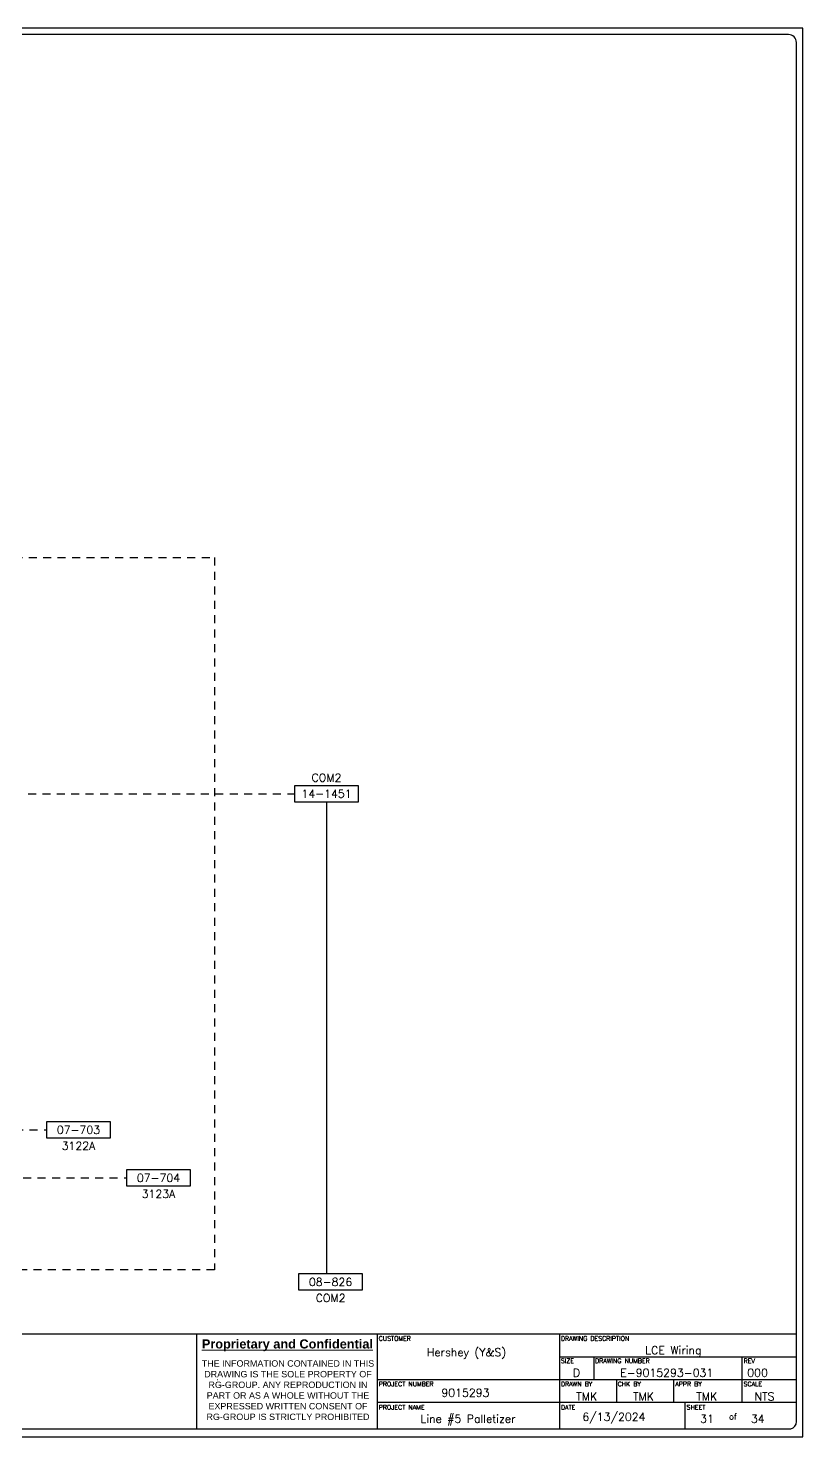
# Model space of a CAD drawing. Header units: inches. Extents: x 0 to 34.2, y 0 to 22.
# Drawn here: x 22.15 to 34.25, y -0.04 to 21.96 of the extents above; entities that cross this region are included whole.
import ezdxf
from ezdxf.enums import TextEntityAlignment as Align

# ---------------------------------------------------------------- set-up
doc = ezdxf.new("R2010")
doc.units = ezdxf.units.IN
doc.header["$MEASUREMENT"] = 0
doc.linetypes.add('HIDDEN2', pattern=[0.1875, 0.125, -0.0625])
for name, color, linetype in [('BLU_18AWG', 5, 'Continuous'), ('BLU_WHT_18AWG', 4, 'Continuous'), ('DESC', 150, 'Continuous'), ('LOCBOX', 3, 'HIDDEN2'), ('SYMS', 7, 'Continuous'), ('TB_LABELS', 1, 'Continuous'), ('XREF', 7, 'Continuous')]:
    doc.layers.add(name, color=color, linetype=linetype)
doc.styles.add('Annotative', font='arial.ttf')
doc.styles.add('Fields', font='simplex.shx', dxfattribs={"height": 0.185})
doc.styles.add('WD', font='romans.shx', dxfattribs={"height": 0.185})

# ---------------------------------------------------------------- blocks, each defined once
blk = doc.blocks.new('RG_Master_Ver_4_2_2')
at = {"color": 3}
for p, q in [((34.028, 21.856), (0.25, 21.856)), ((34.15, 0.194), (34.15, 21.734)), ((10.12, 1.563), (34.15, 1.563)), ((24.781, 1.562), (24.781, 0.072)), ((27.605, 1.563), (27.605, 0.072)), ((30.451, 1.563), (30.451, 0.072)), ((30.451, 1.207), (34.15, 1.207)), ((30.984, 1.207), (30.984, 0.852)), ((33.297, 1.207), (33.297, 0.852)), ((25.107, 0.852), (25.117, 0.852)), ((27.605, 0.852), (34.15, 0.852)), ((27.959, 0.852), (27.961, 0.852)), ((31.34, 0.852), (31.34, 0.496)), ((32.229, 0.852), (32.229, 0.496)), ((33.297, 0.852), (33.297, 0.496)), ((27.605, 0.496), (34.15, 0.496)), ((32.407, 0.496), (32.407, 0.085)), ((19.689, 0.081), (34.062, 0.081))]:
    blk.add_line(p, q, dxfattribs=at)
blk.add_lwpolyline([(0, -0.044), (34.25, -0.044), (34.25, 21.956), (0, 21.956)], close=True, dxfattribs=at)
for centre, radius, start, end in [((34.028, 21.734), 0.122, 0, 90), ((34.035, 0.192), 0.115, 283.6956, 0.7965)]:
    blk.add_arc(centre, radius, start, end, dxfattribs=at)
at = {"color": 3, "linetype": 'Continuous', "lineweight": 20, "insert": (26.201, 1.478), "char_height": 0.14228, "width": 2.80179, "attachment_point": 2, "style": 'Annotative'}
blk.add_mtext('{\\fArial|b1|i0|c0|p34;\\LProprietary and Confidential}', dxfattribs=at)
at = {"color": 3, "insert": (26.21, 1.152), "char_height": 0.1, "width": 2.78538, "attachment_point": 2, "style": 'Annotative'}
blk.add_mtext('THE INFORMATION CONTAINED IN THIS DRAWING IS THE SOLE PROPERTY OF RG-GROUP. ANY REPRODUCTION IN PART OR AS A WHOLE WITHOUT THE EXPRESSED WRITTEN CONSENT OF RG-GROUP IS STRICTLY PROHIBITED', dxfattribs=at)
at = {"insert": (30.807, 0.331), "char_height": 0.125, "attachment_point": 1, "style": 'Fields'}
blk.add_mtext('6/13/2024', dxfattribs=at)
at = {"style": 'Fields'}
for tag, p in [('DESCRIPTION_3', (13.116, 1.307)), ('DRN_3', (15.472, 1.307)), ('CHK_3', (16.529, 1.307)), ('APP_3', (17.552, 1.307)), ('DATE_3', (18.829, 1.307)), ('CUSTOMER', (28.997, 1.214)), ('DRAWING_DESC', (32.229, 1.246)), ('DESCRIPTION_2', (13.116, 0.951)), ('DRN_2', (15.472, 0.951)), ('CHK_2', (16.529, 0.951)), ('APP_2', (17.552, 0.951)), ('DATE_2', (18.829, 0.951)), ('SIZE', (30.715, 0.894)), ('DRAWING_#', (32.125, 0.894)), ('REV', (33.543, 0.894)), ('DESCRIPTION_1', (13.116, 0.596)), ('DRN_1', (15.472, 0.596)), ('CHK_1', (16.529, 0.596)), ('APP_1', (17.552, 0.596)), ('DATE_1', (18.829, 0.596)), ('PROJECT_#', (28.981, 0.581)), ('DRN_BY', (30.875, 0.524)), ('CHK_BY', (31.762, 0.524)), ('APP_BY', (32.75, 0.524)), ('SCALE', (33.652, 0.524)), ('PROJECT_NAME', (29.021, 0.176)), ('SHEETNUM', (32.753, 0.176)), ('TTL_SHTS', (33.547, 0.176))]:
    blk.add_attdef(tag, text='', height=0.125, dxfattribs=at).set_placement(p, align=Align.CENTER)
at = {"style": 'Fields', "flags": 9}
blk.add_attdef('WD_TB', (9.953, 0.194), '', height=0.0638, dxfattribs=at)
at = {"layer": 'TB_LABELS', "style": 'WD'}
for s, height, p in [('CUSTOMER', 0.0711, (27.627, 1.528)), ('DRAWING DESCRIPTION', 0.07114, (30.472, 1.528)), ('SIZE', 0.0711, (30.472, 1.179)), ('DRAWING NUMBER', 0.07114, (31.006, 1.179)), ('REV', 0.0711, (33.325, 1.179)), ('PROJECT NUMBER', 0.07114, (27.627, 0.816)), ('DRAWN BY', 0.0711, (30.472, 0.816)), ('CHK BY', 0.0711, (31.359, 0.816)), ('APPR BY', 0.0711, (32.258, 0.816)), ('SCALE', 0.0711, (33.325, 0.816)), ('PROJECT NAME', 0.07114, (27.627, 0.453)), ('DATE', 0.0711, (30.472, 0.453)), ('SHEET', 0.0711, (32.436, 0.453)), ('of', 0.0925, (33.098, 0.318))]:
    blk.add_text(s, height=height, dxfattribs=at).set_placement(p, align=Align.TOP_LEFT)
blk = doc.blocks.new('HA2S1_REF_1')
for p, q in [((0, 0.25), (0, 0)), ((1, 0.25), (0, 0.25)), ((1, 0), (1, 0.25)), ((0, 0), (1, 0))]:
    blk.add_line(p, q)
at = {"style": 'WD', "flags": 1}
blk.add_attdef('SIGCODE', text='', height=0.125, dxfattribs=at).set_placement((0.5, 0.3125), align=Align.CENTER)
at = {"style": 'WD'}
for tag, p in [('XREF', (0.5, 0.0625)), ('DESC1', (0.5, -0.1875))]:
    blk.add_attdef(tag, text='', height=0.125, dxfattribs=at).set_placement(p, align=Align.CENTER)
blk = doc.blocks.new('HA2D1_REF_1')
for p, q in [((0, 0.25), (0, 0)), ((1, 0.25), (0, 0.25)), ((1, 0), (1, 0.25)), ((0, 0), (1, 0))]:
    blk.add_line(p, q)
at = {"style": 'WD'}
for tag, p in [('DESC1', (0.5, 0.3125)), ('XREF', (0.5, 0.0625))]:
    blk.add_attdef(tag, text='', height=0.125, dxfattribs=at).set_placement(p, align=Align.CENTER)
at = {"style": 'WD', "flags": 1}
blk.add_attdef('SIGCODE', text='', height=0.125, dxfattribs=at).set_placement((0.5, -0.125), align=Align.CENTER)

msp = doc.modelspace()

# ---------------------------------------------------------------- linework, layer by layer
at = {"layer": 'BLU_18AWG', "linetype": 'HIDDEN2'}
for p, q in [((20.375, 4.75), (22.438, 4.75)), ((21.625, 4), (23.688, 4))]:
    msp.add_line(p, q, dxfattribs=at)
at = {"layer": 'BLU_WHT_18AWG', "linetype": 'HIDDEN2'}
msp.add_line((21.25, 10), (26.312, 10), dxfattribs=at)
at = {"layer": 'BLU_WHT_18AWG'}
msp.add_line((26.812, 9.875), (26.812, 2.5), dxfattribs=at)
at = {"layer": 'LOCBOX'}
msp.add_lwpolyline([(6.188, 13.688), (25.062, 13.688), (25.062, 2.562), (6.188, 2.562)], close=True, dxfattribs=at)

# ---------------------------------------------------------------- block references
ref = msp.add_blockref('RG_Master_Ver_4_2_2', (0, 0))
ref.add_attrib('CUSTOMER', 'Hershey (Y&S)', dxfattribs={"height": 0.125, "style": 'Fields'}).set_placement((28.997, 1.214), align=Align.CENTER)
ref.add_attrib('DRAWING_DESC', 'LCE Wiring', dxfattribs={"height": 0.125, "style": 'Fields'}).set_placement((32.229, 1.246), align=Align.CENTER)
ref.add_attrib('PROJECT_#', '9015293', dxfattribs={"height": 0.125, "style": 'Fields'}).set_placement((28.981, 0.581), align=Align.CENTER)
ref.add_attrib('PROJECT_NAME', 'Line #5 Palletizer', dxfattribs={"height": 0.125, "style": 'Fields'}).set_placement((29.021, 0.176), align=Align.CENTER)
ref.add_attrib('SIZE', 'D', dxfattribs={"height": 0.125, "style": 'Fields'}).set_placement((30.715, 0.894), align=Align.CENTER)
ref.add_attrib('APP_BY', 'TMK', dxfattribs={"height": 0.125, "style": 'Fields'}).set_placement((32.75, 0.524), align=Align.CENTER)
ref.add_attrib('DRAWING_#', 'E-9015293-031', dxfattribs={"height": 0.125, "style": 'Fields'}).set_placement((32.125, 0.894), align=Align.CENTER)
ref.add_attrib('REV', '000', dxfattribs={"height": 0.125, "style": 'Fields'}).set_placement((33.543, 0.894), align=Align.CENTER)
ref.add_attrib('SCALE', 'NTS', dxfattribs={"height": 0.125, "style": 'Fields'}).set_placement((33.652, 0.524), align=Align.CENTER)
ref.add_attrib('DRN_BY', 'TMK', dxfattribs={"height": 0.125, "style": 'Fields'}).set_placement((30.875, 0.524), align=Align.CENTER)
ref.add_attrib('CHK_BY', 'TMK', dxfattribs={"height": 0.125, "style": 'Fields'}).set_placement((31.762, 0.524), align=Align.CENTER)
ref.add_attrib('SHEETNUM', '31', dxfattribs={"height": 0.125, "style": 'Fields'}).set_placement((32.753, 0.176), align=Align.CENTER)
ref.add_attrib('TTL_SHTS', '34', dxfattribs={"height": 0.125, "style": 'Fields'}).set_placement((33.547, 0.176), align=Align.CENTER)
at = {"layer": 'SYMS'}
ref = msp.add_blockref('HA2D1_REF_1', (26.312, 9.875), dxfattribs=at)
ref.add_attrib('XREF', '14-1451', dxfattribs={"layer": 'XREF', "height": 0.125, "style": 'WD'}).set_placement((26.812, 9.938), align=Align.CENTER)
ref.add_attrib('DESC1', 'COM2', dxfattribs={"layer": 'DESC', "height": 0.125, "style": 'WD'}).set_placement((26.812, 10.188), align=Align.CENTER)
ref = msp.add_blockref('HA2S1_REF_1', (22.438, 4.625), dxfattribs=at)
ref.add_attrib('XREF', '07-703', dxfattribs={"layer": 'XREF', "height": 0.125, "style": 'WD'}).set_placement((22.938, 4.688), align=Align.CENTER)
ref.add_attrib('DESC1', '3122A', dxfattribs={"layer": 'DESC', "height": 0.125, "style": 'WD'}).set_placement((22.938, 4.438), align=Align.CENTER)
ref = msp.add_blockref('HA2S1_REF_1', (23.688, 3.875), dxfattribs=at)
ref.add_attrib('XREF', '07-704', dxfattribs={"layer": 'XREF', "height": 0.125, "style": 'WD'}).set_placement((24.188, 3.938), align=Align.CENTER)
ref.add_attrib('DESC1', '3123A', dxfattribs={"layer": 'DESC', "height": 0.125, "style": 'WD'}).set_placement((24.188, 3.688), align=Align.CENTER)
ref = msp.add_blockref('HA2S1_REF_1', (26.375, 2.25), dxfattribs=at)
ref.add_attrib('XREF', '08-826', dxfattribs={"layer": 'XREF', "height": 0.125, "style": 'WD'}).set_placement((26.875, 2.312), align=Align.CENTER)
ref.add_attrib('DESC1', 'COM2', dxfattribs={"layer": 'DESC', "height": 0.125, "style": 'WD'}).set_placement((26.875, 2.062), align=Align.CENTER)

doc.saveas('drawing.dxf')
